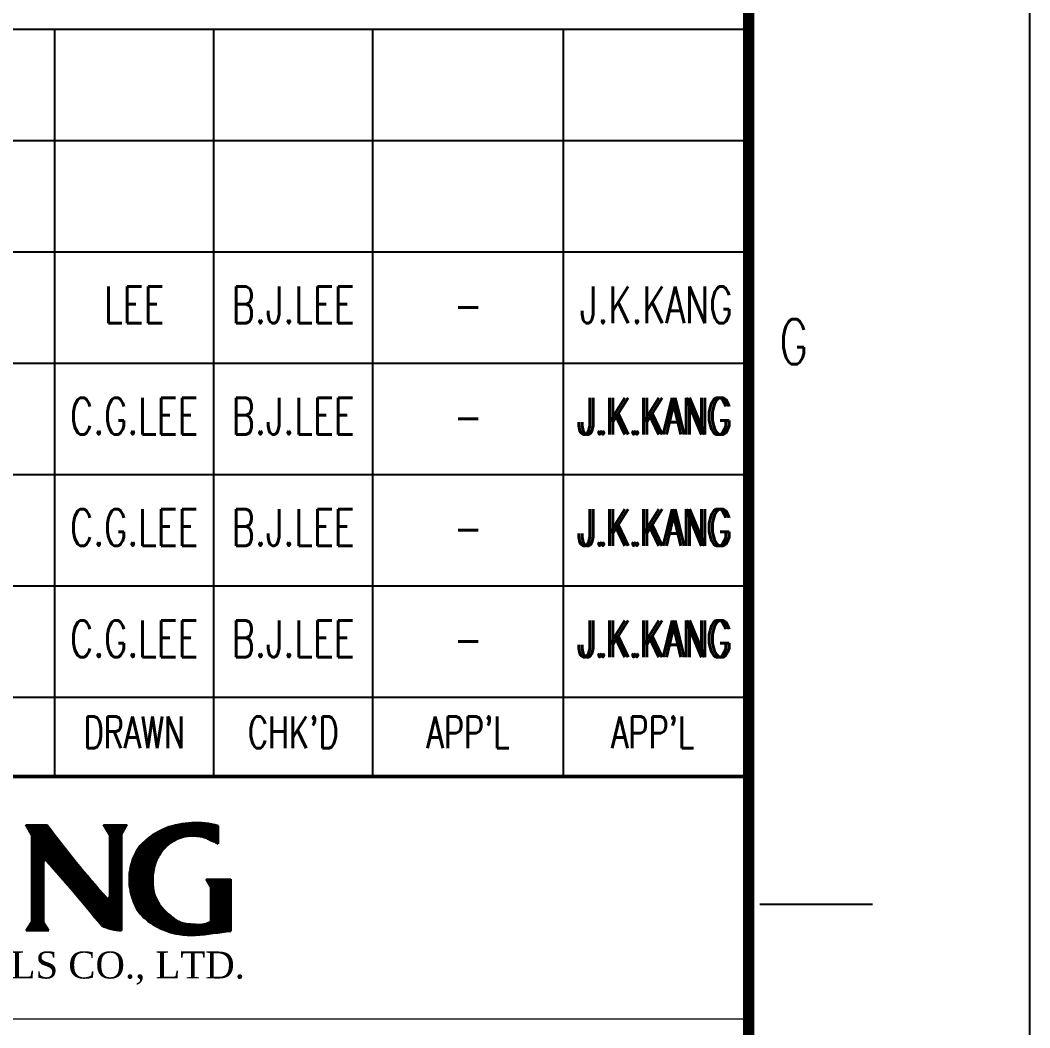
# Model space of a CAD drawing. Header units: millimetres. Extents: x 0 to 91981, y -132907 to 77676.
# Drawn here: x 89440 to 91981, y 45231 to 47766 of the extents above; entities that cross this region are included whole.
import ezdxf
from ezdxf.enums import TextEntityAlignment as Align

# ---------------------------------------------------------------- set-up
doc = ezdxf.new("R2010")
doc.units = ezdxf.units.MM
doc.header["$LTSCALE"] = 60
doc.linetypes.add('HIDDEN2', pattern=[0.1875, 0.125, -0.0625])
for name, color, linetype in [('9', 2, 'HIDDEN2'), ('BODER', 7, 'Continuous'), ('border', 130, 'Continuous'), ('TITLE', 7, 'Continuous')]:
    doc.layers.add(name, color=color, linetype=linetype)
doc.styles.add('ROMANS', font='ROMANS.shx', dxfattribs={"width": 0.8})
doc.styles.add('time', font='times.ttf', dxfattribs={"height": 5})

# ---------------------------------------------------------------- blocks, each defined once
blk = doc.blocks.new('TITLE')
at = {"color": 7}
for p, q in [((841, 0), (841, 594.854)), ((824.024, 88.945), (831.098, 88.945))]:
    blk.add_line(p, q, dxfattribs=at)
at = {"color": 5}
for p, q in [((784.337, 90.512), (787.842, 94.017)), ((784.338, 90.428), (787.938, 94.028)), ((784.338, 90.599), (787.743, 94.003)), ((784.34, 90.345), (788.033, 94.038)), ((784.345, 90.264), (788.127, 94.046)), ((786.951, 92.785), (788.218, 94.052)), ((787.179, 92.928), (788.308, 94.056)), ((787.35, 93.013), (788.396, 94.059)), ((787.494, 93.072), (788.483, 94.061)), ((787.623, 93.115), (788.569, 94.061)), ((787.74, 93.147), (788.653, 94.06)), ((787.849, 93.171), (788.736, 94.057)), ((787.952, 93.189), (788.817, 94.054)), ((788.05, 93.201), (788.898, 94.049)), ((788.144, 93.209), (788.977, 94.043)), ((788.234, 93.214), (789.055, 94.036)), ((788.321, 93.216), (789.133, 94.028)), ((788.405, 93.215), (789.209, 94.019)), ((788.487, 93.212), (789.284, 94.009)), ((788.567, 93.206), (789.359, 93.998)), ((777.841, 93.924), (777.844, 93.927)), ((777.876, 93.864), (777.939, 93.927)), ((777.911, 93.804), (778.033, 93.927)), ((777.946, 93.744), (778.128, 93.927)), ((777.98, 93.685), (778.223, 93.927)), ((778.015, 93.625), (778.318, 93.927)), ((778.05, 93.565), (778.413, 93.927)), ((778.085, 93.505), (778.508, 93.927)), ((778.12, 93.445), (778.602, 93.927)), ((778.155, 93.385), (778.697, 93.927)), ((778.19, 93.325), (778.792, 93.927)), ((778.203, 93.243), (778.887, 93.927)), ((778.203, 93.148), (778.982, 93.927)), ((778.203, 93.053), (779.076, 93.927)), ((778.203, 92.958), (779.171, 93.927)), ((778.203, 92.864), (779.219, 93.88)), ((778.203, 92.769), (779.26, 93.826)), ((778.203, 92.674), (779.301, 93.772)), ((778.203, 92.579), (779.341, 93.718)), ((778.203, 92.484), (779.382, 93.664)), ((778.203, 92.39), (779.423, 93.61)), ((778.203, 92.295), (779.463, 93.556)), ((778.203, 92.2), (779.504, 93.502)), ((778.203, 92.105), (779.545, 93.448)), ((778.203, 92.01), (779.586, 93.394)), ((782.75, 93.903), (782.774, 93.927)), ((782.785, 93.843), (782.869, 93.927)), ((782.82, 93.783), (782.964, 93.927)), ((782.854, 93.723), (783.059, 93.927)), ((782.889, 93.663), (783.153, 93.927)), ((782.924, 93.603), (783.248, 93.927)), ((782.959, 93.543), (783.343, 93.927)), ((782.994, 93.483), (783.438, 93.927)), ((783.029, 93.423), (783.533, 93.927)), ((783.064, 93.363), (783.628, 93.927)), ((783.099, 93.209), (783.817, 93.927)), ((783.099, 93.114), (783.912, 93.927)), ((783.099, 93.019), (784.007, 93.927)), ((783.099, 92.924), (784.102, 93.927)), ((783.099, 92.83), (784.196, 93.927)), ((783.099, 93.303), (783.722, 93.927)), ((783.099, 92.735), (784.13, 93.766)), ((783.099, 92.64), (783.998, 93.539)), ((784.342, 90.688), (787.641, 93.987)), ((784.347, 90.778), (787.538, 93.969)), ((784.355, 90.872), (787.431, 93.948)), ((784.366, 90.968), (787.322, 93.924)), ((784.38, 91.067), (787.21, 93.897)), ((784.397, 91.17), (787.094, 93.866)), ((784.418, 91.276), (786.974, 93.831)), ((784.443, 91.386), (786.849, 93.792)), ((784.474, 91.502), (786.72, 93.748)), ((784.51, 91.624), (786.575, 93.689)), ((784.554, 91.753), (786.415, 93.614)), ((784.609, 91.893), (786.245, 93.529)), ((784.678, 92.048), (786.06, 93.43)), ((788.645, 93.198), (789.432, 93.986)), ((788.72, 93.189), (789.505, 93.973)), ((788.794, 93.177), (789.577, 93.96)), ((788.866, 93.164), (789.648, 93.945)), ((788.936, 93.149), (789.718, 93.93)), ((789.005, 93.132), (789.787, 93.914)), ((789.072, 93.113), (789.856, 93.897)), ((789.137, 93.093), (789.923, 93.88)), ((789.201, 93.072), (789.948, 93.82)), ((789.263, 93.048), (789.948, 93.734)), ((789.324, 93.024), (789.948, 93.649)), ((789.384, 92.999), (789.948, 93.564)), ((789.443, 92.973), (789.948, 93.478)), ((789.502, 92.946), (789.948, 93.393)), ((778.203, 91.915), (779.627, 93.34)), ((778.203, 91.821), (779.668, 93.286)), ((778.203, 91.726), (779.709, 93.233)), ((778.203, 91.631), (779.75, 93.179)), ((778.203, 91.536), (779.792, 93.125)), ((778.203, 91.441), (779.833, 93.072)), ((778.203, 91.347), (779.874, 93.018)), ((778.203, 91.252), (779.916, 92.965)), ((778.203, 91.157), (779.957, 92.911)), ((778.203, 91.062), (779.998, 92.858)), ((778.203, 90.967), (780.04, 92.805)), ((779.018, 91.688), (780.081, 92.751)), ((783.099, 92.545), (783.866, 93.312)), ((783.099, 92.45), (783.861, 93.212)), ((783.099, 92.355), (783.861, 93.117)), ((783.099, 92.261), (783.861, 93.022)), ((783.099, 92.166), (783.861, 92.928)), ((783.099, 92.071), (783.861, 92.833)), ((783.099, 91.976), (783.861, 92.738)), ((784.771, 92.226), (785.851, 93.306)), ((784.917, 92.457), (785.587, 93.127)), ((789.56, 92.919), (789.948, 93.308)), ((789.618, 92.892), (789.948, 93.222)), ((789.675, 92.864), (789.948, 93.137)), ((789.733, 92.836), (789.948, 93.052)), ((789.791, 92.808), (789.948, 92.966)), ((789.848, 92.781), (789.948, 92.881)), ((789.906, 92.753), (789.948, 92.796)), ((779.109, 91.684), (780.123, 92.698)), ((779.157, 91.637), (780.164, 92.645)), ((779.201, 91.587), (780.206, 92.592)), ((779.246, 91.536), (780.248, 92.539)), ((779.29, 91.486), (780.29, 92.485)), ((779.334, 91.435), (780.331, 92.432)), ((779.379, 91.385), (780.373, 92.379)), ((779.423, 91.335), (780.415, 92.327)), ((779.468, 91.284), (780.457, 92.274)), ((779.512, 91.234), (780.499, 92.221)), ((779.556, 91.183), (780.541, 92.168)), ((779.601, 91.133), (780.583, 92.115)), ((783.099, 91.881), (783.861, 92.643)), ((783.099, 91.787), (783.861, 92.548)), ((783.099, 91.692), (783.861, 92.454)), ((783.099, 91.597), (783.861, 92.359)), ((783.099, 91.502), (783.861, 92.264)), ((783.099, 91.407), (783.861, 92.169)), ((784.35, 90.184), (786.361, 92.195)), ((778.203, 90.873), (778.974, 91.644)), ((778.203, 90.778), (778.964, 91.54)), ((779.645, 91.082), (780.625, 92.063)), ((779.689, 91.032), (780.667, 92.01)), ((779.733, 90.981), (780.71, 91.957)), ((779.777, 90.93), (780.752, 91.905)), ((779.822, 90.88), (780.794, 91.852)), ((779.866, 90.829), (780.837, 91.8)), ((779.91, 90.778), (780.879, 91.748)), ((779.954, 90.728), (780.922, 91.695)), ((779.998, 90.677), (780.964, 91.643)), ((780.042, 90.626), (781.007, 91.591)), ((780.086, 90.575), (781.049, 91.538)), ((780.13, 90.525), (781.092, 91.486)), ((783.099, 91.313), (783.861, 92.074)), ((783.099, 91.218), (783.861, 91.979)), ((783.099, 91.123), (783.861, 91.885)), ((783.099, 91.028), (783.861, 91.79)), ((783.099, 90.933), (783.861, 91.695)), ((783.099, 90.838), (783.861, 91.6)), ((783.099, 90.744), (783.861, 91.505)), ((784.358, 90.106), (786.206, 91.954)), ((784.366, 90.029), (786.109, 91.772)), ((784.376, 89.954), (786.04, 91.618)), ((784.388, 89.88), (785.988, 91.481)), ((778.203, 90.683), (778.964, 91.445)), ((778.203, 90.588), (778.964, 91.35)), ((778.203, 90.493), (778.964, 91.255)), ((778.203, 90.398), (778.964, 91.16)), ((778.203, 90.304), (778.964, 91.065)), ((778.203, 90.209), (778.964, 90.971)), ((778.203, 90.114), (778.964, 90.876)), ((780.174, 90.474), (781.134, 91.434)), ((780.218, 90.423), (781.177, 91.382)), ((780.262, 90.372), (781.22, 91.33)), ((780.306, 90.321), (781.263, 91.278)), ((780.35, 90.27), (781.306, 91.226)), ((780.394, 90.219), (781.349, 91.174)), ((780.438, 90.168), (781.392, 91.122)), ((780.482, 90.117), (781.435, 91.07)), ((780.525, 90.066), (781.478, 91.019)), ((780.569, 90.015), (781.521, 90.967)), ((780.613, 89.964), (781.564, 90.915)), ((780.657, 89.913), (781.607, 90.864)), ((783.099, 90.649), (783.861, 91.411)), ((783.099, 90.554), (783.861, 91.316)), ((783.099, 90.459), (783.861, 91.221)), ((783.099, 90.364), (783.861, 91.126)), ((783.099, 90.27), (783.861, 91.031)), ((783.099, 90.175), (783.861, 90.937)), ((783.099, 90.08), (783.861, 90.842)), ((784.4, 89.807), (785.949, 91.356)), ((784.414, 89.735), (785.918, 91.24)), ((784.428, 89.665), (785.894, 91.13)), ((784.444, 89.595), (785.875, 91.027)), ((784.461, 89.527), (785.861, 90.927)), ((784.479, 89.459), (785.85, 90.831)), ((778.203, 90.019), (778.964, 90.781)), ((778.203, 89.924), (778.964, 90.686)), ((778.203, 89.83), (778.964, 90.591)), ((778.203, 89.735), (778.964, 90.497)), ((778.203, 89.64), (778.964, 90.402)), ((778.203, 89.545), (778.964, 90.307)), ((778.203, 89.45), (778.964, 90.212)), ((780.7, 89.862), (781.65, 90.812)), ((780.744, 89.811), (781.694, 90.761)), ((780.788, 89.76), (781.737, 90.709)), ((780.831, 89.709), (781.78, 90.658)), ((780.875, 89.658), (781.824, 90.606)), ((780.919, 89.606), (781.867, 90.555)), ((780.962, 89.555), (781.911, 90.504)), ((781.006, 89.504), (781.954, 90.453)), ((781.049, 89.453), (781.998, 90.401)), ((781.093, 89.401), (782.042, 90.35)), ((781.136, 89.35), (782.085, 90.299)), ((781.18, 89.299), (782.129, 90.248)), ((781.223, 89.247), (782.173, 90.197)), ((783.099, 89.985), (783.861, 90.747)), ((783.099, 89.89), (783.861, 90.652)), ((783.099, 89.795), (783.861, 90.557)), ((783.099, 89.701), (783.861, 90.462)), ((783.099, 89.606), (783.861, 90.368)), ((783.099, 89.511), (783.861, 90.273)), ((784.498, 89.393), (785.842, 90.737)), ((784.518, 89.328), (785.837, 90.647)), ((784.539, 89.263), (785.833, 90.558)), ((784.561, 89.2), (785.832, 90.471)), ((784.584, 89.138), (785.832, 90.385)), ((784.608, 89.076), (785.833, 90.301)), ((784.633, 89.016), (785.836, 90.219)), ((789.191, 90.503), (789.199, 90.51)), ((789.223, 90.449), (789.285, 90.51)), ((789.254, 90.395), (789.37, 90.51)), ((789.286, 90.341), (789.455, 90.51)), ((789.317, 90.287), (789.541, 90.51)), ((789.348, 90.233), (789.626, 90.51)), ((789.38, 90.179), (789.711, 90.51)), ((789.411, 90.125), (789.797, 90.51)), ((789.443, 90.071), (789.882, 90.51)), ((789.46, 90.003), (789.967, 90.51)), ((789.46, 89.918), (790.053, 90.51)), ((789.46, 89.832), (790.138, 90.51)), ((789.46, 89.747), (790.223, 90.51)), ((789.46, 89.662), (790.309, 90.51)), ((789.46, 89.576), (790.394, 90.51)), ((789.46, 89.491), (790.479, 90.51)), ((789.46, 89.406), (790.565, 90.51)), ((789.46, 89.32), (790.65, 90.51)), ((789.46, 89.235), (790.735, 90.51)), ((789.46, 89.15), (790.746, 90.436)), ((789.46, 89.064), (790.746, 90.351)), ((789.46, 88.979), (790.746, 90.265)), ((778.203, 89.355), (778.964, 90.117)), ((778.203, 89.261), (778.964, 90.022)), ((778.203, 89.166), (778.964, 89.928)), ((778.203, 89.071), (778.964, 89.833)), ((778.203, 88.976), (778.964, 89.738)), ((778.203, 88.881), (778.964, 89.643)), ((781.267, 89.196), (782.217, 90.146)), ((781.31, 89.144), (782.261, 90.095)), ((781.353, 89.093), (782.305, 90.044)), ((781.397, 89.042), (782.349, 89.993)), ((781.44, 88.99), (782.393, 89.943)), ((781.483, 88.939), (782.437, 89.892)), ((781.527, 88.887), (782.481, 89.841)), ((781.57, 88.835), (782.525, 89.791)), ((781.613, 88.784), (782.569, 89.74)), ((781.656, 88.732), (782.614, 89.689)), ((781.7, 88.681), (782.658, 89.639)), ((781.743, 88.629), (782.702, 89.589)), ((782.044, 88.267), (783.861, 90.083)), ((782.087, 88.215), (783.861, 89.988)), ((782.13, 88.163), (783.861, 89.894)), ((782.173, 88.111), (783.861, 89.799)), ((782.216, 88.059), (783.861, 89.704)), ((782.259, 88.007), (783.861, 89.609)), ((783.099, 89.416), (783.861, 90.178)), ((784.659, 88.957), (785.84, 90.138)), ((784.686, 88.898), (785.846, 90.058)), ((784.714, 88.841), (785.854, 89.981)), ((784.743, 88.785), (785.864, 89.906)), ((784.773, 88.729), (785.876, 89.832)), ((784.804, 88.675), (785.889, 89.76)), ((784.836, 88.622), (785.905, 89.691)), ((784.869, 88.569), (785.923, 89.623)), ((784.903, 88.518), (785.942, 89.557)), ((789.46, 88.894), (790.746, 90.18)), ((789.46, 88.808), (790.746, 90.095)), ((789.46, 88.723), (790.746, 90.009)), ((789.46, 88.638), (790.746, 89.924)), ((789.46, 88.552), (790.746, 89.839)), ((789.46, 88.467), (790.746, 89.753)), ((789.46, 88.382), (790.746, 89.668)), ((789.46, 88.296), (790.746, 89.583)), ((778.203, 88.787), (778.964, 89.548)), ((778.203, 88.692), (778.964, 89.454)), ((778.203, 88.597), (778.964, 89.359)), ((778.203, 88.502), (778.964, 89.264)), ((778.203, 88.407), (778.964, 89.169)), ((778.203, 88.312), (778.964, 89.074)), ((778.203, 88.218), (778.964, 88.979)), ((781.786, 88.577), (782.747, 89.538)), ((781.829, 88.526), (782.791, 89.488)), ((781.872, 88.474), (782.836, 89.437)), ((781.915, 88.422), (782.88, 89.387)), ((781.958, 88.37), (782.925, 89.337)), ((782.001, 88.319), (782.982, 89.299)), ((782.302, 87.955), (783.861, 89.514)), ((782.345, 87.903), (783.861, 89.419)), ((782.388, 87.851), (783.861, 89.325)), ((782.43, 87.799), (783.861, 89.23)), ((782.473, 87.747), (783.861, 89.135)), ((782.516, 87.695), (783.861, 89.04)), ((782.559, 87.643), (783.861, 88.945)), ((784.938, 88.468), (785.964, 89.494)), ((784.974, 88.418), (785.987, 89.431)), ((785.011, 88.37), (786.012, 89.371)), ((785.049, 88.323), (786.038, 89.312)), ((785.088, 88.277), (786.066, 89.254)), ((785.129, 88.232), (786.095, 89.198)), ((785.17, 88.187), (786.125, 89.143)), ((785.212, 88.144), (786.156, 89.089)), ((785.255, 88.102), (786.189, 89.036)), ((785.299, 88.061), (786.222, 88.984)), ((785.344, 88.02), (786.257, 88.933)), ((788.68, 87.004), (790.746, 89.071)), ((788.772, 87.011), (790.746, 88.985)), ((789.46, 88.211), (790.746, 89.497)), ((789.46, 88.126), (790.746, 89.412)), ((789.46, 88.04), (790.746, 89.327)), ((789.46, 87.955), (790.746, 89.241)), ((789.46, 87.87), (790.746, 89.156)), ((777.917, 87.363), (778.964, 88.411)), ((777.939, 87.291), (778.964, 88.316)), ((778.098, 87.639), (778.964, 88.505)), ((778.203, 88.123), (778.964, 88.885)), ((778.203, 88.028), (778.964, 88.79)), ((778.203, 87.933), (778.964, 88.695)), ((778.203, 87.838), (778.964, 88.6)), ((782.602, 87.592), (783.861, 88.851)), ((782.666, 87.561), (783.861, 88.756)), ((782.731, 87.531), (783.861, 88.661)), ((782.797, 87.503), (783.861, 88.566)), ((782.865, 87.476), (783.861, 88.471)), ((782.934, 87.45), (783.861, 88.376)), ((783.005, 87.426), (783.861, 88.282)), ((785.39, 87.981), (786.293, 88.884)), ((785.436, 87.942), (786.329, 88.835)), ((785.484, 87.904), (786.367, 88.787)), ((785.532, 87.867), (786.406, 88.741)), ((785.581, 87.831), (786.445, 88.695)), ((785.631, 87.795), (786.486, 88.65)), ((785.681, 87.76), (786.527, 88.606)), ((785.733, 87.726), (786.569, 88.563)), ((785.785, 87.693), (786.611, 88.52)), ((785.837, 87.66), (786.655, 88.478)), ((785.891, 87.628), (786.699, 88.436)), ((785.945, 87.597), (786.743, 88.395)), ((785.999, 87.566), (786.788, 88.355)), ((786.055, 87.536), (786.833, 88.315)), ((788.864, 87.018), (790.746, 88.9)), ((788.958, 87.026), (790.746, 88.815)), ((789.052, 87.035), (790.746, 88.729)), ((789.147, 87.045), (790.746, 88.644)), ((789.244, 87.056), (790.746, 88.559)), ((789.34, 87.067), (790.746, 88.473)), ((789.438, 87.079), (790.746, 88.388)), ((789.536, 87.092), (790.746, 88.303)), ((778.034, 87.291), (778.964, 88.221)), ((778.129, 87.291), (778.964, 88.126)), ((778.224, 87.291), (778.964, 88.031)), ((778.319, 87.291), (778.964, 87.937)), ((778.413, 87.291), (778.964, 87.842)), ((778.508, 87.291), (778.985, 87.767)), ((778.603, 87.291), (779.022, 87.71)), ((778.698, 87.291), (779.06, 87.653)), ((783.077, 87.403), (783.861, 88.187)), ((783.151, 87.382), (783.861, 88.092)), ((783.226, 87.363), (783.861, 87.997)), ((783.303, 87.345), (783.861, 87.902)), ((783.382, 87.329), (783.861, 87.808)), ((783.463, 87.315), (783.861, 87.713)), ((786.11, 87.507), (786.878, 88.275)), ((786.167, 87.478), (786.924, 88.235)), ((786.224, 87.45), (786.97, 88.196)), ((786.282, 87.422), (787.017, 88.157)), ((786.34, 87.395), (787.064, 88.119)), ((786.399, 87.369), (787.112, 88.082)), ((786.459, 87.343), (787.161, 88.045)), ((786.519, 87.318), (787.21, 88.009)), ((786.58, 87.294), (787.261, 87.975)), ((786.642, 87.27), (787.313, 87.941)), ((786.704, 87.247), (787.366, 87.909)), ((786.768, 87.225), (787.421, 87.878)), ((786.832, 87.204), (787.477, 87.85)), ((786.897, 87.184), (787.536, 87.823)), ((786.962, 87.164), (787.597, 87.798)), ((787.029, 87.145), (787.66, 87.777)), ((787.096, 87.127), (787.727, 87.758)), ((787.165, 87.11), (787.797, 87.742)), ((787.234, 87.094), (787.869, 87.729)), ((787.304, 87.079), (787.944, 87.719)), ((787.376, 87.066), (788.021, 87.71)), ((787.449, 87.053), (788.099, 87.703)), ((787.522, 87.041), (788.178, 87.697)), ((787.597, 87.031), (788.257, 87.691)), ((787.673, 87.022), (788.336, 87.685)), ((787.751, 87.014), (788.416, 87.679)), ((787.829, 87.007), (788.496, 87.674)), ((787.909, 87.001), (788.577, 87.67)), ((787.99, 86.997), (788.66, 87.667)), ((788.072, 86.993), (788.745, 87.667)), ((788.155, 86.991), (788.833, 87.669)), ((788.24, 86.991), (788.925, 87.676)), ((788.325, 86.991), (789.023, 87.688)), ((788.412, 86.993), (789.129, 87.71)), ((788.5, 86.995), (789.253, 87.748)), ((788.59, 86.999), (789.42, 87.829)), ((789.634, 87.105), (790.746, 88.217)), ((789.732, 87.118), (790.746, 88.132)), ((789.831, 87.131), (790.746, 88.047)), ((789.929, 87.144), (790.746, 87.961)), ((790.028, 87.157), (790.746, 87.876)), ((790.126, 87.17), (790.746, 87.791)), ((790.223, 87.182), (790.746, 87.705)), ((778.793, 87.291), (779.097, 87.595)), ((778.888, 87.291), (779.135, 87.538)), ((778.982, 87.291), (779.173, 87.481)), ((779.077, 87.291), (779.21, 87.424)), ((779.172, 87.291), (779.248, 87.367)), ((783.546, 87.303), (783.861, 87.618)), ((783.631, 87.293), (783.861, 87.523)), ((783.718, 87.286), (783.861, 87.428)), ((783.808, 87.281), (783.861, 87.334)), ((790.321, 87.194), (790.746, 87.62)), ((790.418, 87.206), (790.746, 87.535)), ((790.514, 87.217), (790.746, 87.449)), ((790.609, 87.226), (790.746, 87.364)), ((790.703, 87.236), (790.746, 87.279))]:
    blk.add_line(p, q, dxfattribs=at)
at = {"color": 7, "const_width": 0.707}
blk.add_lwpolyline([(823.317, 17.329), (823.317, 577.171)], dxfattribs=at)
at = {"layer": '9', "color": 5, "linetype": 'Continuous'}
for p, q in [((778.203, 93.303), (777.839, 93.927)), ((777.839, 93.927), (779.184, 93.927)), ((782.736, 93.927), (784.224, 93.927)), ((783.099, 93.303), (782.736, 93.927)), ((783.861, 93.303), (784.224, 93.927)), ((789.948, 93.873), (789.948, 92.733)), ((778.203, 93.303), (778.203, 87.798)), ((783.099, 93.303), (783.099, 89.392)), ((783.861, 93.303), (783.861, 87.279)), ((778.964, 91.602), (778.964, 87.798)), ((789.447, 90.064), (789.187, 90.51)), ((789.187, 90.51), (790.746, 90.51)), ((790.746, 90.51), (790.746, 87.239)), ((789.46, 90.016), (789.46, 87.855)), ((777.869, 87.291), (778.203, 87.798)), ((779.298, 87.291), (778.964, 87.798)), ((777.869, 87.291), (779.298, 87.291)), ((779.245, 87.291), (779.277, 87.322))]:
    blk.add_line(p, q, dxfattribs=at)
for centre, radius, start, end in [((788.534, 88.646), 5.415, 74.85564, 110.34624), ((834.551, 135.225), 69.072, 216.7192, 221.64152), ((779.06, 91.602), 0.0954, 41.52156, 180), ((674.797, -0.711), 139.352, 39.32186, 41.52156), ((789.365, 90.016), 0.0954, 0, 30.20214), ((783.004, 89.392), 0.0954, 221.64152, 360), ((783.931, 90.248), 2.97, 243.37906, 268.64975)]:
    blk.add_arc(centre, radius, start, end, dxfattribs=at)
for points, knots in [([(786.651, 93.723), (786.049, 93.455), (784.977, 92.85), (784.309, 91.252), (784.317, 89.722), (784.892, 88.283), (786.118, 87.429), (787.345, 87.009), (788.92, 86.957), (790.005, 87.175), (790.746, 87.239)], [0, 0, 0, 0, 0.01243124, 0.0218596, 0.03114437, 0.04092181, 0.04969465, 0.05839912, 0.0651178, 0.07917013, 0.07917013, 0.07917013, 0.07917013]), ([(789.263, 93.048), (788.991, 93.154), (788.438, 93.254), (787.531, 93.153), (786.792, 92.728), (786.239, 92.073), (785.881, 91.318), (785.808, 90.441), (785.88, 89.54), (786.298, 88.808), (786.919, 88.224), (787.527, 87.742), (788.397, 87.684), (789.057, 87.621), (789.414, 87.825), (789.46, 87.855)], [0, 0, 0, 0, 0.00551492, 0.01036971, 0.01699478, 0.02095886, 0.02645955, 0.03243127, 0.03736843, 0.04333166, 0.04770992, 0.05362702, 0.05719153, 0.06409275, 0.06513392, 0.06513392, 0.06513392, 0.06513392]), ([(789.263, 93.048), (789.415, 92.99), (789.641, 92.88), (789.868, 92.771), (789.948, 92.733)], [0.084109605, 0.084109605, 0.084109605, 0.084109605, 0.0871634, 0.088851815, 0.088851815, 0.088851815, 0.088851815])]:
    blk.add_open_spline(points, degree=3, knots=knots, dxfattribs=at)
at = {"layer": 'BODER'}
for p, q in [((699.671, 143.966), (823.671, 143.966)), ((779.671, 96.966), (779.671, 143.966)), ((789.671, 96.966), (789.671, 143.966)), ((799.671, 96.966), (799.671, 143.966)), ((811.671, 96.966), (811.671, 143.966)), ((699.671, 136.966), (823.671, 136.966)), ((699.671, 129.966), (823.671, 129.966)), ((699.671, 122.966), (823.671, 122.966)), ((699.671, 115.966), (823.671, 115.966)), ((699.671, 108.966), (823.671, 108.966)), ((699.671, 101.966), (823.671, 101.966))]:
    blk.add_line(p, q, dxfattribs=at)
at = {"layer": 'border', "color": 7, "linetype": 'Continuous', "lineweight": 0}
for p, q in [((699.671, 96.966), (823.671, 96.966)), ((699.671, 96.966), (823.671, 96.966)), ((699.671, 81.726), (823.671, 81.726))]:
    blk.add_line(p, q, dxfattribs=at)
at = {"layer": 'TITLE', "color": 7, "lineweight": 0, "const_width": 0.216}
blk.add_lwpolyline([(699.671, 17.683), (699.671, 96.966), (823.671, 96.966)], dxfattribs=at)
at = {"color": 7, "style": 'ROMANS', "width": 0.7}
blk.add_text('G', height=2.829, dxfattribs=at).set_placement((826.146, 124.311), align=Align.MIDDLE)
at = {"lineweight": 0, "style": 'time'}
blk.add_text('HYOSUNG VINA CHEMICALS CO., LTD.', height=1.69756, dxfattribs=at).set_placement((768.229, 84.266), align=Align.CENTER)
at = {"layer": 'BODER', "color": 7, "style": 'ROMANS', "width": 0.7}
for s, p in [('C.G.LEE', (784.671, 119.629)), ('B.J.LEE', (794.671, 119.629)), ('J.K.KANG', (817.285, 119.629)), ('-', (805.671, 119.629)), ('C.G.LEE', (784.671, 112.629)), ('B.J.LEE', (794.671, 112.629)), ('J.K.KANG', (817.285, 112.629)), ('-', (805.671, 112.629)), ('C.G.LEE', (784.671, 105.629)), ('B.J.LEE', (794.671, 105.629)), ('J.K.KANG', (817.285, 105.629)), ('-', (805.671, 105.629))]:
    blk.add_text(s, height=2.3, dxfattribs=at).set_placement(p, align=Align.MIDDLE)
at = {"layer": 'BODER', "style": 'ROMANS', "width": 0.7}
for s, p in [('DRAWN', (784.671, 99.749)), ("CHK'D", (794.671, 99.749)), ("APP'L", (805.671, 99.749)), ("APP'L", (817.285, 99.749))]:
    blk.add_text(s, height=2, dxfattribs=at).set_placement(p, align=Align.MIDDLE)

msp = doc.modelspace()

# ---------------------------------------------------------------- linework, layer by layer
for p, q in [((89527.39128, 46343.43455), (89927.39128, 46343.43455)), ((89527.39128, 46063.43455), (89527.39128, 46343.43455)), ((89927.39128, 46343.43455), (90327.39128, 46343.43455)), ((90327.39128, 46343.43455), (90807.39128, 46343.43455)), ((90807.39128, 46343.43455), (91273.24494, 46343.43455))]:
    msp.add_line(p, q)

# ---------------------------------------------------------------- block references
at = {"linetype": 'ByBlock', "xscale": 39.99999999599993, "yscale": 39.99999999599993, "zscale": 39.99999999599993}
msp.add_blockref('TITLE', (58340.56201, 41984.79923), dxfattribs=at)

# ---------------------------------------------------------------- texts
at = {"layer": 'BODER', "color": 7, "style": 'ROMANS', "width": 0.7}
for s, p in [('LEE', (89727.39128, 47049.9744)), ('B.J.LEE', (90127.39128, 47049.9744)), ('J.K.KANG', (91040.31811, 47049.9744)), ('-', (90567.39128, 47049.9744)), ('C.G.LEE', (89727.39128, 46769.9744)), ('B.J.LEE', (90127.39128, 46769.9744)), ('J.K.KANG', (91040.31811, 46769.9744)), ('-', (90567.39128, 46769.9744)), ('C.G.LEE', (89727.39128, 46489.9744)), ('B.J.LEE', (90127.39128, 46489.9744)), ('J.K.KANG', (91040.31811, 46489.9744)), ('-', (90567.39128, 46489.9744)), ('C.G.LEE', (89727.39128, 46209.9744)), ('B.J.LEE', (90127.39128, 46209.9744)), ('J.K.KANG', (91040.31811, 46209.9744)), ('-', (90567.39128, 46209.9744))]:
    msp.add_text(s, height=92, dxfattribs=at).set_placement(p, align=Align.MIDDLE)

doc.saveas('drawing.dxf')
